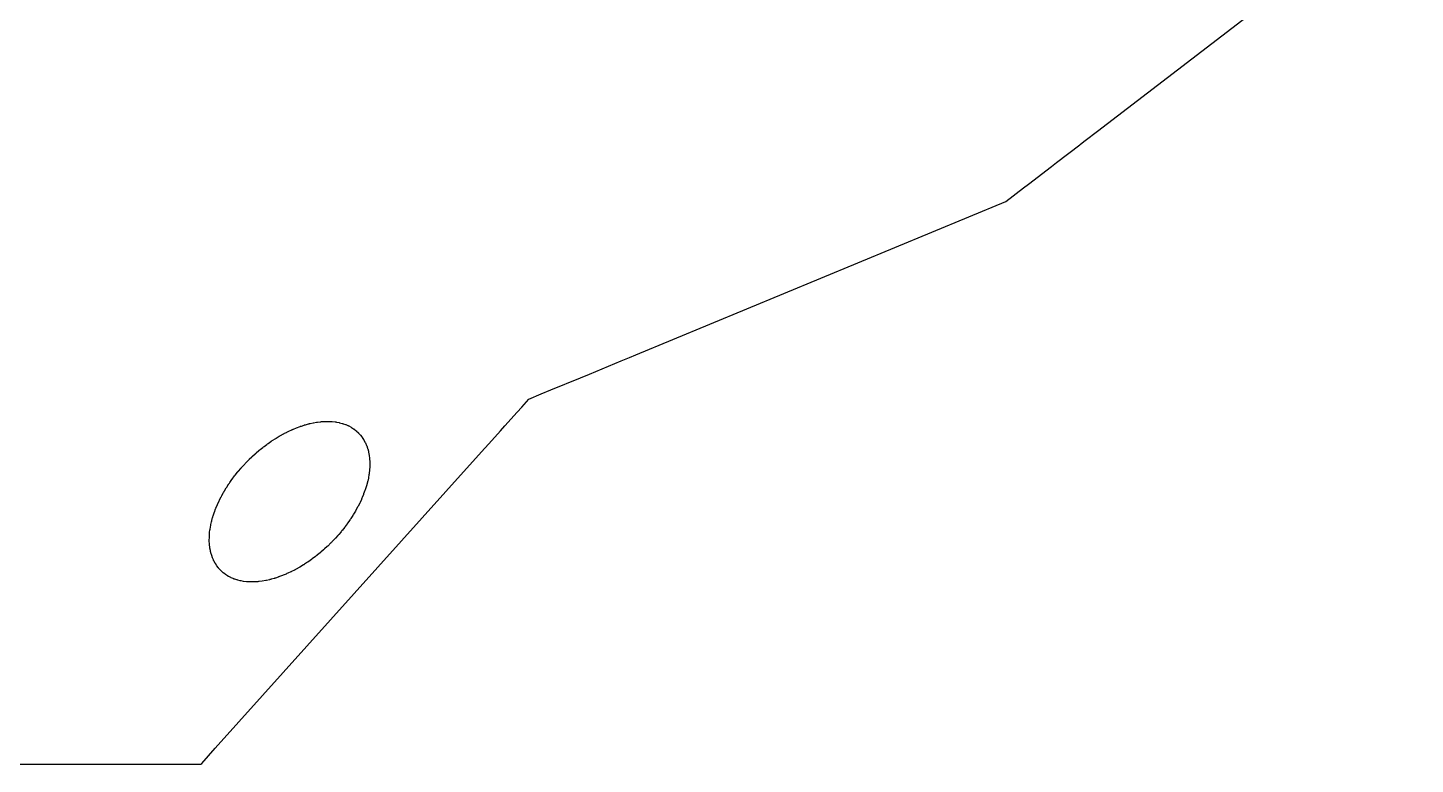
# Model space of a CAD drawing. Header units: metres. Extents: x 1 to 389, y 5 to 245.
# Drawn here: x 65.35 to 110.61, y 5.03 to 29.05 of the extents above; entities that cross this region are included whole.
import ezdxf

# ---------------------------------------------------------------- set-up
doc = ezdxf.new("R2010")
doc.units = ezdxf.units.M

msp = doc.modelspace()

# ---------------------------------------------------------------- linework, layer by layer
for p, q in [((100.245, 25.6813), (110.607, 33.6333)), ((99.6846, 25.2505), (99.8372, 25.3676)), ((99.8372, 25.3676), (100.245, 25.6813)), ((98.9026, 24.6502), (99.6631, 25.2339)), ((99.6631, 25.2339), (99.6846, 25.2505)), ((97.994, 23.953), (98.7408, 24.5265)), ((98.7408, 24.5265), (98.9026, 24.6502)), ((97.2487, 23.3813), (97.8273, 23.8254)), ((97.8273, 23.8254), (97.994, 23.953)), ((85.1826, 18.3845), (97.2487, 23.3813)), ((84.502, 18.1028), (84.707, 18.1876)), ((84.707, 18.1876), (84.973, 18.2979)), ((84.973, 18.2979), (85.1826, 18.3845)), ((83.3755, 17.6364), (83.6683, 17.7573)), ((83.6683, 17.7573), (84.502, 18.1028)), ((82.1014, 17.1087), (82.4129, 17.2373)), ((82.4129, 17.2373), (83.3755, 17.6364)), ((81.4606, 16.6808), (81.6927, 16.9393)), ((81.6927, 16.9393), (82.1014, 17.1087)), ((80.909, 16.0668), (81.3118, 16.515)), ((81.3118, 16.515), (81.4606, 16.6808)), ((73.7277, 15.8258), (73.7851, 15.8553)), ((73.7851, 15.8553), (73.8044, 15.8652)), ((73.8044, 15.8652), (73.8447, 15.8853)), ((73.8447, 15.8853), (73.864, 15.8943)), ((73.864, 15.8943), (73.9618, 15.9393)), ((73.9618, 15.9393), (73.9734, 15.9442)), ((73.9734, 15.9442), (73.9921, 15.9505)), ((73.9921, 15.9505), (74.0033, 15.9554)), ((74.0033, 15.9554), (74.0225, 15.9634)), ((74.0225, 15.9634), (74.1187, 16.0053)), ((74.1187, 16.0053), (74.2342, 16.0482)), ((74.2342, 16.0482), (74.2454, 16.0522)), ((74.2454, 16.0522), (74.2736, 16.0616)), ((74.2736, 16.0616), (74.3698, 16.0927)), ((74.3698, 16.0927), (74.381, 16.0963)), ((74.381, 16.0963), (74.3887, 16.0993)), ((74.3887, 16.0993), (74.408, 16.1047)), ((74.408, 16.1047), (74.5042, 16.1311)), ((74.5042, 16.1311), (74.515, 16.1338)), ((74.515, 16.1338), (74.5228, 16.1353)), ((74.5228, 16.1353), (74.532, 16.1385)), ((74.532, 16.1385), (74.5433, 16.1407)), ((74.5433, 16.1407), (74.5621, 16.1452)), ((74.5621, 16.1452), (74.6567, 16.1653)), ((74.6567, 16.1653), (74.6657, 16.1671)), ((74.6657, 16.1671), (74.6751, 16.1685)), ((74.6751, 16.1685), (74.7667, 16.184)), ((74.7667, 16.184), (74.7774, 16.1862)), ((74.7774, 16.1862), (74.7867, 16.1893)), ((74.7867, 16.1893), (74.8047, 16.1911)), ((74.8047, 16.1911), (74.8947, 16.202)), ((74.8947, 16.202), (74.905, 16.2034)), ((74.905, 16.2034), (74.9128, 16.2034)), ((74.9128, 16.2034), (74.9205, 16.2049)), ((74.9205, 16.2049), (74.9313, 16.2058)), ((74.9313, 16.2058), (75.0387, 16.2113)), ((75.0387, 16.2113), (75.0558, 16.2118)), ((75.0558, 16.2118), (75.1411, 16.2133)), ((75.1411, 16.2133), (75.1685, 16.2133)), ((75.1685, 16.2133), (75.1779, 16.2129)), ((75.1779, 16.2129), (75.1949, 16.212)), ((75.1949, 16.212), (75.2787, 16.2074)), ((75.2787, 16.2074), (75.3751, 16.1962)), ((75.3751, 16.1962), (75.385, 16.1953)), ((75.385, 16.1953), (75.3927, 16.1953)), ((75.3927, 16.1953), (75.3989, 16.1938)), ((75.3989, 16.1938), (75.4236, 16.1889)), ((75.4236, 16.1889), (75.5027, 16.1733)), ((75.5027, 16.1733), (75.5175, 16.1698)), ((75.5175, 16.1698), (75.601, 16.1489)), ((75.601, 16.1489), (75.6087, 16.1474)), ((75.6087, 16.1474), (75.6149, 16.1458)), ((75.6149, 16.1458), (75.623, 16.1431)), ((75.623, 16.1431), (75.6373, 16.1382)), ((75.6373, 16.1382), (75.7087, 16.1133)), ((75.7087, 16.1133), (75.7226, 16.1075)), ((75.7226, 16.1075), (75.7909, 16.078)), ((75.7909, 16.078), (75.7985, 16.0744)), ((75.7985, 16.0744), (75.8109, 16.0682)), ((75.8109, 16.0682), (75.8186, 16.0642)), ((75.8186, 16.0642), (75.8947, 16.0233)), ((75.8947, 16.0233), (75.9068, 16.0157)), ((75.9068, 16.0157), (75.9761, 15.9725)), ((75.9761, 15.9725), (75.9807, 15.9693)), ((75.9807, 15.9693), (75.9919, 15.9604)), ((75.9919, 15.9604), (76.0494, 15.9169)), ((76.0494, 15.9169), (76.0607, 15.9093)), ((76.0607, 15.9093), (76.0688, 15.9017)), ((76.0688, 15.9017), (76.071, 15.8995)), ((76.071, 15.8995), (76.1223, 15.8514)), ((76.1223, 15.8514), (76.1285, 15.846)), ((76.1285, 15.846), (76.1348, 15.8414)), ((76.1348, 15.8414), (76.1378, 15.8367)), ((80.3873, 15.4856), (80.7661, 15.9078)), ((80.7661, 15.9078), (80.909, 16.0664)), ((80.909, 16.0664), (80.909, 16.0668)), ((73.0387, 15.3793), (73.0571, 15.3932)), ((73.0571, 15.3932), (73.1487, 15.4631)), ((73.1487, 15.4631), (73.1594, 15.4711)), ((73.1594, 15.4711), (73.1687, 15.4773)), ((73.1687, 15.4773), (73.1876, 15.4903)), ((73.1876, 15.4903), (73.2822, 15.5571)), ((73.2822, 15.5571), (73.2934, 15.5647)), ((73.2934, 15.5647), (73.3027, 15.5694)), ((73.3027, 15.5694), (73.3105, 15.5771)), ((73.3105, 15.5771), (73.3213, 15.5847)), ((73.3213, 15.5847), (73.4367, 15.6573)), ((73.4367, 15.6573), (73.4556, 15.669)), ((73.4556, 15.669), (73.5518, 15.728)), ((73.5518, 15.728), (73.5634, 15.7347)), ((73.5634, 15.7347), (73.5727, 15.7393)), ((73.5727, 15.7393), (73.592, 15.7501)), ((73.592, 15.7501), (73.6882, 15.8044)), ((73.6882, 15.8044), (73.6994, 15.8107)), ((73.6994, 15.8107), (73.7087, 15.8154)), ((73.7087, 15.8154), (73.7165, 15.82)), ((73.7165, 15.82), (73.7277, 15.8258)), ((76.1378, 15.8367), (76.1432, 15.8304)), ((76.1432, 15.8304), (76.1929, 15.7776)), ((76.1929, 15.7776), (76.2027, 15.7673)), ((76.2027, 15.7673), (76.2446, 15.7099)), ((76.2446, 15.7099), (76.2527, 15.6987)), ((76.2527, 15.6987), (76.2581, 15.692)), ((76.2581, 15.692), (76.2627, 15.6873)), ((76.2627, 15.6873), (76.3015, 15.6268)), ((76.3015, 15.6268), (76.3092, 15.6147)), ((76.3092, 15.6147), (76.3136, 15.6076)), ((76.3136, 15.6076), (76.3167, 15.6013)), ((76.3167, 15.6013), (76.3576, 15.5252)), ((76.3576, 15.5252), (76.3616, 15.5176)), ((76.3616, 15.5176), (76.3647, 15.5114)), ((76.3647, 15.5114), (76.4001, 15.4296)), ((76.4001, 15.4296), (76.4036, 15.4216)), ((76.4036, 15.4216), (76.4067, 15.4153)), ((76.4067, 15.4153), (76.4316, 15.344)), ((80.2534, 15.3364), (80.3873, 15.4856)), ((72.5236, 14.9242), (72.5599, 14.9605)), ((72.5599, 14.9605), (72.5769, 14.9771)), ((72.5769, 14.9771), (72.6608, 15.0593)), ((72.6608, 15.0593), (72.6782, 15.075)), ((72.6782, 15.075), (72.7667, 15.1542)), ((72.7667, 15.1542), (72.777, 15.1631)), ((72.777, 15.1631), (72.7847, 15.1693)), ((72.7847, 15.1693), (72.8022, 15.1846)), ((72.8022, 15.1846), (72.8907, 15.2622)), ((72.8907, 15.2622), (72.901, 15.2711)), ((72.901, 15.2711), (72.9087, 15.2773)), ((72.9087, 15.2773), (72.9271, 15.2917)), ((72.9271, 15.2917), (73.0202, 15.3646)), ((73.0202, 15.3646), (73.031, 15.3731)), ((73.031, 15.3731), (73.0387, 15.3793)), ((76.4316, 15.344), (76.4365, 15.3301)), ((76.4365, 15.3301), (76.4388, 15.3216)), ((76.4388, 15.3216), (76.4388, 15.3154)), ((76.4388, 15.3154), (76.4605, 15.2393)), ((76.4605, 15.2393), (76.4668, 15.2156)), ((76.4668, 15.2156), (76.4668, 15.2094)), ((76.4668, 15.2094), (76.4887, 15.0993)), ((76.4887, 15.0993), (76.4965, 15.0171)), ((76.4965, 15.0171), (76.4983, 15.001)), ((76.4983, 15.001), (76.4992, 14.9916)), ((76.4992, 14.9916), (76.5007, 14.9854)), ((76.5007, 14.9854), (76.5054, 14.9016)), ((79.7603, 14.7875), (80.2534, 15.3364)), ((71.4654, 5.55247), (79.7603, 14.7875)), ((72.1195, 14.4637), (72.1925, 14.5568)), ((72.1925, 14.5568), (72.2005, 14.5676)), ((72.2005, 14.5676), (72.2067, 14.5753)), ((72.2067, 14.5753), (72.222, 14.5933)), ((72.222, 14.5933), (72.298, 14.6817)), ((72.298, 14.6817), (72.3058, 14.6895)), ((72.3058, 14.6895), (72.3147, 14.6993)), ((72.3147, 14.6993), (72.3225, 14.7071)), ((72.3225, 14.7071), (72.3315, 14.7174)), ((72.3315, 14.7174), (72.3476, 14.7349)), ((72.3476, 14.7349), (72.4267, 14.8233)), ((72.4267, 14.8233), (72.4429, 14.8404)), ((72.4429, 14.8404), (72.5236, 14.9242)), ((76.4796, 14.484), (76.4774, 14.4733)), ((76.4827, 14.4933), (76.4796, 14.484)), ((76.4841, 14.5114), (76.4827, 14.5011)), ((76.4827, 14.5011), (76.4827, 14.4933)), ((76.4859, 14.5293), (76.4841, 14.5114)), ((76.4967, 14.6194), (76.4859, 14.5293)), ((76.4981, 14.6373), (76.4967, 14.6194)), ((76.5043, 14.7273), (76.4981, 14.6373)), ((76.5047, 14.7376), (76.5043, 14.7273)), ((76.5052, 14.7804), (76.5047, 14.763)), ((76.5047, 14.763), (76.5047, 14.7376)), ((76.5067, 14.8673), (76.5052, 14.7804)), ((76.5054, 14.9016), (76.5063, 14.8845)), ((76.5063, 14.8845), (76.5067, 14.8751)), ((76.5067, 14.8751), (76.5067, 14.8673)), ((71.7693, 13.9516), (71.8267, 14.0493)), ((71.8267, 14.0493), (71.8393, 14.0682)), ((71.8393, 14.0682), (71.9014, 14.1628)), ((71.9014, 14.1628), (71.9054, 14.1687)), ((71.9054, 14.1687), (71.9085, 14.174)), ((71.9085, 14.174), (71.9147, 14.1833)), ((71.9147, 14.1833), (71.9194, 14.1911)), ((71.9194, 14.1911), (71.927, 14.2019)), ((71.927, 14.2019), (71.94, 14.2207)), ((71.94, 14.2207), (72.0067, 14.3154)), ((72.0067, 14.3154), (72.0206, 14.3337)), ((72.0206, 14.3337), (72.0985, 14.4376)), ((72.0985, 14.4376), (72.1047, 14.4453)), ((72.1047, 14.4453), (72.1137, 14.457)), ((72.1137, 14.457), (72.1195, 14.4637)), ((76.3856, 14.0768), (76.3546, 13.9806)), ((76.3892, 14.088), (76.3856, 14.0768)), ((76.3907, 14.0974), (76.3892, 14.088)), ((76.3954, 14.1051), (76.3907, 14.0974)), ((76.399, 14.1159), (76.3954, 14.1051)), ((76.4287, 14.2293), (76.399, 14.1159)), ((76.4303, 14.2387), (76.4287, 14.2293)), ((76.4325, 14.2499), (76.4303, 14.2387)), ((76.437, 14.2687), (76.4325, 14.2499)), ((76.4587, 14.3633), (76.437, 14.2687)), ((76.4619, 14.3817), (76.4587, 14.3633)), ((76.4774, 14.4733), (76.4619, 14.3817)), ((71.5367, 13.5013), (71.5907, 13.6204)), ((71.5907, 13.6204), (71.5929, 13.6249)), ((71.5929, 13.6249), (71.5987, 13.6393)), ((71.5987, 13.6393), (71.609, 13.6591)), ((71.609, 13.6591), (71.6587, 13.7568)), ((71.6587, 13.7568), (71.6641, 13.768)), ((71.6641, 13.768), (71.6687, 13.7773)), ((71.6687, 13.7773), (71.6795, 13.7966)), ((71.6795, 13.7966), (71.7338, 13.8928)), ((71.7338, 13.8928), (71.7401, 13.904)), ((71.7401, 13.904), (71.7448, 13.9133)), ((71.7448, 13.9133), (71.7509, 13.9211)), ((71.7509, 13.9211), (71.7581, 13.9323)), ((71.7581, 13.9323), (71.7693, 13.9516)), ((76.2312, 13.6684), (76.1877, 13.5706)), ((76.2361, 13.68), (76.2312, 13.6684)), ((76.2407, 13.6893), (76.2361, 13.68)), ((76.2439, 13.6987), (76.2407, 13.6893)), ((76.2483, 13.7099), (76.2439, 13.6987)), ((76.2568, 13.7291), (76.2483, 13.7099)), ((76.2987, 13.8253), (76.2568, 13.7291)), ((76.3036, 13.84), (76.2987, 13.8253)), ((76.3059, 13.8459), (76.3036, 13.84)), ((76.3487, 13.9613), (76.3059, 13.8459)), ((76.3546, 13.9806), (76.3487, 13.9613)), ((71.3919, 13.1143), (71.3977, 13.1331)), ((71.3977, 13.1331), (71.4287, 13.2293)), ((71.4287, 13.2293), (71.4318, 13.2387)), ((71.4318, 13.2387), (71.4359, 13.2499)), ((71.4359, 13.2499), (71.4787, 13.3653)), ((71.4787, 13.3653), (71.4834, 13.3747)), ((71.4834, 13.3747), (71.4883, 13.3859)), ((71.4883, 13.3859), (71.5367, 13.5013)), ((75.9507, 13.1433), (75.8887, 13.0471)), ((75.9569, 13.1527), (75.9507, 13.1433)), ((75.9637, 13.1639), (75.9569, 13.1527)), ((75.9753, 13.1831), (75.9637, 13.1639)), ((76.0374, 13.2871), (75.9753, 13.1831)), ((76.0544, 13.3176), (76.0374, 13.2871)), ((76.1087, 13.4153), (76.0544, 13.3176)), ((76.1134, 13.4231), (76.1087, 13.4153)), ((76.1192, 13.4343), (76.1134, 13.4231)), ((76.1268, 13.4491), (76.1192, 13.4343)), ((76.1765, 13.5469), (76.1268, 13.4491)), ((76.1787, 13.5513), (76.1765, 13.5469)), ((76.1877, 13.5706), (76.1787, 13.5513)), ((71.283, 12.5893), (71.2938, 12.6793)), ((71.2938, 12.6793), (71.2952, 12.6896)), ((71.2952, 12.6896), (71.2967, 12.6973)), ((71.2967, 12.6973), (71.3187, 12.8293)), ((71.3187, 12.8293), (71.3232, 12.8482)), ((71.3232, 12.8482), (71.3449, 12.9428)), ((71.3449, 12.9428), (71.3472, 12.9536)), ((71.3472, 12.9536), (71.3487, 12.9613)), ((71.3487, 12.9613), (71.3537, 12.9802)), ((71.3537, 12.9802), (71.3801, 13.0748)), ((71.3801, 13.0748), (71.3836, 13.086)), ((71.3836, 13.086), (71.3867, 13.0954)), ((71.3867, 13.0954), (71.3883, 13.1031)), ((71.3883, 13.1031), (71.3919, 13.1143)), ((75.6875, 12.7639), (75.5998, 12.6538)), ((75.7009, 12.7822), (75.6875, 12.7639)), ((75.7707, 12.8754), (75.7009, 12.7822)), ((75.7757, 12.8825), (75.7707, 12.8754)), ((75.7837, 12.8942), (75.7757, 12.8825)), ((75.8505, 12.9888), (75.7837, 12.8942)), ((75.8581, 13), (75.8505, 12.9888)), ((75.8627, 13.0094), (75.8581, 13)), ((75.8689, 13.0171), (75.8627, 13.0094)), ((75.8761, 13.0283), (75.8689, 13.0171)), ((75.8887, 13.0471), (75.8761, 13.0283)), ((71.2707, 12.3253), (71.2712, 12.3424)), ((71.2707, 12.3176), (71.2707, 12.3253)), ((71.2716, 12.3077), (71.2707, 12.3176)), ((71.2712, 12.3424), (71.2728, 12.4293)), ((71.2763, 12.2224), (71.2716, 12.3077)), ((71.2728, 12.4473), (71.2741, 12.4648)), ((71.2728, 12.4293), (71.2728, 12.4473)), ((71.2741, 12.4648), (71.2787, 12.5533)), ((71.2767, 12.2054), (71.2763, 12.2224)), ((71.2787, 12.5533), (71.2792, 12.5636)), ((71.2792, 12.5636), (71.2807, 12.5714)), ((71.2807, 12.5714), (71.2816, 12.5767)), ((71.2816, 12.5767), (71.283, 12.5893)), ((75.2347, 12.2493), (75.1344, 12.149)), ((75.244, 12.2571), (75.2347, 12.2493)), ((75.2539, 12.2665), (75.244, 12.2571)), ((75.2701, 12.2836), (75.2539, 12.2665)), ((75.3507, 12.3673), (75.2701, 12.2836)), ((75.3585, 12.3767), (75.3507, 12.3673)), ((75.3679, 12.387), (75.3585, 12.3767)), ((75.3836, 12.4044), (75.3679, 12.387)), ((75.4627, 12.4913), (75.3836, 12.4044)), ((75.4705, 12.4991), (75.4627, 12.4913)), ((75.4947, 12.5269), (75.4705, 12.4991)), ((75.5707, 12.6153), (75.4947, 12.5269)), ((75.577, 12.6247), (75.5707, 12.6153)), ((75.5855, 12.6359), (75.577, 12.6247)), ((75.5993, 12.6525), (75.5855, 12.6359)), ((75.5998, 12.6538), (75.5993, 12.6525)), ((71.2783, 12.1991), (71.2767, 12.2054)), ((71.2792, 12.1902), (71.2783, 12.1991)), ((71.2885, 12.1095), (71.2792, 12.1902)), ((71.2907, 12.0934), (71.2885, 12.1095)), ((71.2907, 12.0856), (71.2907, 12.0934)), ((71.2921, 12.0762), (71.2907, 12.0856)), ((71.3076, 11.9986), (71.2921, 12.0762)), ((71.3107, 11.9834), (71.3076, 11.9986)), ((71.3132, 11.9711), (71.3107, 11.9834)), ((71.3145, 11.9666), (71.3132, 11.9711)), ((71.3347, 11.8921), (71.3145, 11.9666)), ((71.3387, 11.8773), (71.3347, 11.8921)), ((71.362, 11.806), (71.3387, 11.8773)), ((71.3692, 11.7831), (71.362, 11.806)), ((71.3707, 11.7753), (71.3692, 11.7831)), ((71.3738, 11.7707), (71.3707, 11.7753)), ((71.3774, 11.7631), (71.3738, 11.7707)), ((74.731, 11.8051), (74.6271, 11.7272)), ((74.7387, 11.8113), (74.731, 11.8051)), ((74.748, 11.8176), (74.7387, 11.8113)), ((74.7588, 11.8261), (74.748, 11.8176)), ((74.7772, 11.8404), (74.7588, 11.8261)), ((74.8687, 11.9133), (74.7772, 11.8404)), ((74.8765, 11.9211), (74.8687, 11.9133)), ((74.9043, 11.9453), (74.8765, 11.9211)), ((74.9927, 12.0213), (74.9043, 11.9453)), ((75.0005, 12.0291), (74.9927, 12.0213)), ((75.0108, 12.0385), (75.0005, 12.0291)), ((75.0283, 12.0542), (75.0108, 12.0385)), ((75.1167, 12.1333), (75.0283, 12.0542)), ((75.1245, 12.1396), (75.1167, 12.1333)), ((75.1344, 12.149), (75.1245, 12.1396)), ((71.4069, 11.6932), (71.3774, 11.7631)), ((71.4128, 11.6794), (71.4069, 11.6932)), ((71.4158, 11.6731), (71.4128, 11.6794)), ((71.4199, 11.6655), (71.4158, 11.6731)), ((71.4607, 11.5893), (71.4199, 11.6655)), ((71.4638, 11.5831), (71.4607, 11.5893)), ((71.4683, 11.576), (71.4638, 11.5831)), ((71.5167, 11.5033), (71.4683, 11.576)), ((71.5586, 11.4475), (71.5167, 11.5033)), ((71.5672, 11.4363), (71.5586, 11.4475)), ((71.5721, 11.4296), (71.5672, 11.4363)), ((71.5767, 11.4233), (71.5721, 11.4296)), ((71.5798, 11.4187), (71.5767, 11.4233)), ((71.5852, 11.4129), (71.5798, 11.4187)), ((71.6349, 11.3616), (71.5852, 11.4129)), ((71.6447, 11.3513), (71.6349, 11.3616)), ((71.6552, 11.3409), (71.6447, 11.3513)), ((71.6655, 11.3315), (71.6552, 11.3409)), ((71.7168, 11.2833), (71.6655, 11.3315)), ((73.952, 11.3172), (73.9439, 11.3127)), ((74.0498, 11.3653), (73.952, 11.3172)), ((74.0614, 11.3707), (74.0498, 11.3653)), ((74.0707, 11.3754), (74.0614, 11.3707)), ((74.0785, 11.3816), (74.0707, 11.3754)), ((74.109, 11.3986), (74.0785, 11.3816)), ((74.2067, 11.4513), (74.109, 11.3986)), ((74.2145, 11.4576), (74.2067, 11.4513)), ((74.2257, 11.4647), (74.2145, 11.4576)), ((74.3407, 11.5333), (74.2257, 11.4647)), ((74.3501, 11.5396), (74.3407, 11.5333)), ((74.3613, 11.5467), (74.3501, 11.5396)), ((74.3805, 11.5593), (74.3613, 11.5467)), ((74.4767, 11.6214), (74.3805, 11.5593)), ((74.4845, 11.626), (74.4767, 11.6214)), ((74.4953, 11.6336), (74.4845, 11.626)), ((74.5141, 11.6466), (74.4953, 11.6336)), ((74.6087, 11.7133), (74.5141, 11.6466)), ((74.6271, 11.7272), (74.6087, 11.7133)), ((71.7229, 11.2787), (71.7168, 11.2833)), ((71.7297, 11.2738), (71.7229, 11.2787)), ((71.7409, 11.2652), (71.7297, 11.2738)), ((71.7967, 11.2233), (71.7409, 11.2652)), ((71.8694, 11.1749), (71.7967, 11.2233)), ((71.8765, 11.1705), (71.8694, 11.1749)), ((71.8827, 11.1673), (71.8765, 11.1705)), ((71.8874, 11.1642), (71.8827, 11.1673)), ((71.895, 11.1602), (71.8874, 11.1642)), ((71.9076, 11.1535), (71.895, 11.1602)), ((71.9727, 11.1194), (71.9076, 11.1535)), ((71.9866, 11.1135), (71.9727, 11.1194)), ((72.0549, 11.0856), (71.9866, 11.1135)), ((72.0625, 11.082), (72.0549, 11.0856)), ((72.0687, 11.0773), (72.0625, 11.082)), ((72.0765, 11.0758), (72.0687, 11.0773)), ((72.0846, 11.0736), (72.0765, 11.0758)), ((72.0993, 11.0686), (72.0846, 11.0736)), ((72.1707, 11.0453), (72.0993, 11.0686)), ((72.1769, 11.0423), (72.1707, 11.0453)), ((72.2007, 11.036), (72.1769, 11.0423)), ((72.2767, 11.0173), (72.2007, 11.036)), ((72.2829, 11.0158), (72.2767, 11.0173)), ((72.2915, 11.014), (72.2829, 11.0158)), ((72.3076, 11.0113), (72.2915, 11.014)), ((72.3867, 10.9973), (72.3076, 11.0113)), ((72.4831, 10.9863), (72.3867, 10.9973)), ((72.4925, 10.9849), (72.4831, 10.9863)), ((72.4987, 10.9834), (72.4925, 10.9849)), ((72.5081, 10.9834), (72.4987, 10.9834)), ((72.5179, 10.9829), (72.5081, 10.9834)), ((72.5365, 10.9814), (72.5179, 10.9829)), ((72.5536, 10.9805), (72.5365, 10.9814)), ((72.6187, 10.9773), (72.5536, 10.9805)), ((72.6265, 10.9773), (72.6187, 10.9773)), ((72.6364, 10.9778), (72.6265, 10.9773)), ((72.6538, 10.9778), (72.6364, 10.9778)), ((72.7407, 10.9793), (72.6538, 10.9778)), ((72.7578, 10.9807), (72.7407, 10.9793)), ((72.8462, 10.9854), (72.7578, 10.9807)), ((72.857, 10.9858), (72.8462, 10.9854)), ((72.8725, 10.9889), (72.857, 10.9858)), ((72.8828, 10.9902), (72.8725, 10.9889)), ((72.9007, 10.9925), (72.8828, 10.9902)), ((72.9907, 11.0033), (72.9007, 10.9925)), ((73.1207, 11.0253), (72.9907, 11.0033)), ((73.14, 11.0298), (73.1207, 11.0253)), ((73.2347, 11.0516), (73.14, 11.0298)), ((73.2454, 11.0538), (73.2347, 11.0516)), ((73.2547, 11.0553), (73.2454, 11.0538)), ((73.2625, 11.0585), (73.2547, 11.0553)), ((73.2724, 11.0611), (73.2625, 11.0585)), ((73.2733, 11.0616), (73.2724, 11.0611)), ((73.2925, 11.067), (73.2733, 11.0616)), ((73.3887, 11.0934), (73.2925, 11.067)), ((73.3965, 11.0949), (73.3887, 11.0934)), ((73.4077, 11.0985), (73.3965, 11.0949)), ((73.4265, 11.1048), (73.4077, 11.0985)), ((73.5228, 11.1373), (73.4265, 11.1048)), ((73.532, 11.1405), (73.5228, 11.1373)), ((73.5433, 11.144), (73.532, 11.1405)), ((73.5625, 11.1512), (73.5433, 11.144)), ((73.6587, 11.1853), (73.5625, 11.1512)), ((73.6785, 11.1939), (73.6587, 11.1853)), ((73.7762, 11.2358), (73.6785, 11.1939)), ((73.787, 11.2402), (73.7762, 11.2358)), ((73.7947, 11.2433), (73.787, 11.2402)), ((73.804, 11.248), (73.7947, 11.2433)), ((73.835, 11.2623), (73.804, 11.248)), ((73.9327, 11.3073), (73.835, 11.2623)), ((73.9439, 11.3127), (73.9327, 11.3073)), ((71.0252, 5.06252), (71.4654, 5.55247)), ((58.9987, 5.03334), (70.9987, 5.03334)), ((70.9987, 5.03334), (71.0252, 5.06252))]:
    msp.add_line(p, q)

doc.saveas('drawing.dxf')
